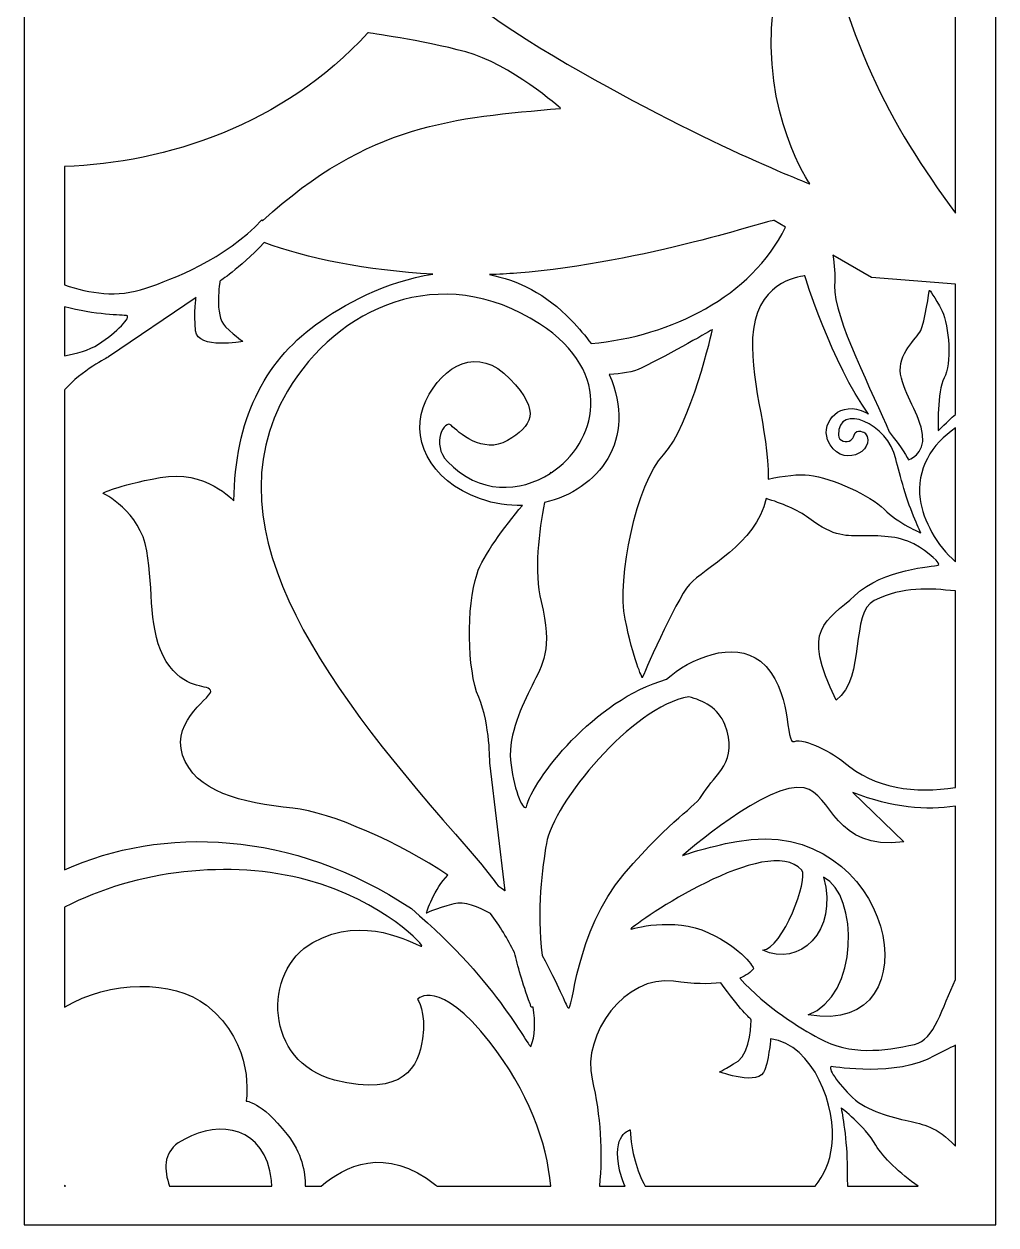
# Model space of a CAD drawing. Header units: centimetres. Extents: x -9.1 to 7.3, y -13.1 to 12.9.
# Drawn here: x -0.09 to 7.35, y -13.08 to -3.9 of the extents above; entities that cross this region are included whole.
import ezdxf

# ---------------------------------------------------------------- set-up
doc = ezdxf.new("R2010")
doc.units = ezdxf.units.CM
doc.header["$MEASUREMENT"] = 0
doc.layers.add('layer 1', color=7, linetype='Continuous')

msp = doc.modelspace()

# ---------------------------------------------------------------- linework, layer by layer
at = {"layer": 'layer 1', "color": 177}
for points, knots in [([(-0.08706, 12.93699), (-0.08706, 12.93699), (7.34689, 12.93699), (7.34689, 12.93699), (7.34689, 12.93699), (7.34689, 12.93699), (7.34689, -13.08186), (7.34689, -13.08186), (7.34689, -13.08186), (7.34689, -13.08186), (-0.08706, -13.08186), (-0.08706, -13.08186), (-0.08706, -13.08186), (-0.08706, -13.08186), (-0.08706, 12.93699), (-0.08706, 12.93699)], [0, 0, 0, 0, 0.2, 0.2, 0.2, 0.2, 0.4, 0.4, 0.4, 0.4, 0.6, 0.6, 0.6, 0.6, 1, 1, 1, 1]), ([(7.03714, 0.69096), (7.03714, 0.69096), (7.03714, -1.36887), (7.03714, -1.36887), (7.03714, -1.36887), (6.81037, -1.78873), (6.47212, -2.01707), (6.14659, -2.11433), (6.14659, -2.11433), (5.36236, -2.34865), (4.45522, -1.78022), (4.46066, -1.10493), (4.46066, -1.10493), (4.4643, -0.65308), (4.88003, -0.55115), (5.22615, -0.69117), (5.22615, -0.69117), (5.57227, -0.83118), (5.27901, -1.43222), (5.27901, -1.43222), (5.27901, -1.43222), (6.18232, -1.41529), (6.83015, -0.41792), (6.50769, 0.27103), (6.50769, 0.27103), (6.18524, 0.95995), (5.06884, 0.92803), (4.70077, 0.49217), (4.70077, 0.49217), (4.33269, 0.05634), (4.53564, -0.43808), (4.53564, -0.43808), (4.53564, -0.43808), (4.53564, -0.43808), (4.40847, -0.45785), (4.23307, -0.81047), (4.23307, -0.81047), (4.05766, -1.16307), (4.23329, -1.48149), (4.23329, -1.48149), (4.23329, -1.48149), (4.23329, -1.48149), (3.56606, -0.84052), (3.00042, -1.5338), (3.00042, -1.5338), (2.43481, -2.22708), (2.66403, -2.96451), (3.18959, -3.3158), (3.18959, -3.3158), (3.71515, -3.66708), (4.43558, -3.38501), (4.43558, -3.38501), (4.43558, -3.38501), (4.43558, -3.38501), (3.88056, -2.99184), (3.95278, -2.36508), (3.95278, -2.36508), (4.02498, -1.73832), (4.26128, -1.75146), (4.26128, -1.75146), (4.26128, -1.75146), (4.83365, -2.55642), (6.24514, -2.8072), (7.03714, -1.874), (7.03714, -1.874), (7.03714, -1.874), (7.03714, -5.34288), (7.03714, -5.34288), (7.03714, -5.34288), (6.52509, -4.64854), (6.18659, -4.00966), (5.98302, -2.8973), (5.98302, -2.8973), (5.98302, -2.8973), (5.73339, -2.97018), (5.64182, -3.77898), (5.64182, -3.77898), (5.55027, -4.5878), (5.924, -5.11961), (5.924, -5.11961), (5.924, -5.11961), (5.924, -5.11961), (4.99557, -4.76519), (3.85707, -4.07732), (3.85707, -4.07732), (2.71856, -3.38947), (2.27954, -2.58138), (2.08457, -2.15085), (2.08457, -2.15085), (1.91626, -1.77916), (1.9013, -1.21743), (2.11446, -0.63086), (2.11446, -0.63086), (2.12848, -0.60229), (2.13993, -0.57278), (2.14833, -0.54218), (2.14833, -0.54218), (2.17384, -0.47861), (2.20208, -0.41487), (2.2331, -0.35112), (2.2331, -0.35112), (2.56583, 0.33258), (2.79857, 0.16631), (2.79857, 0.16631), (2.79857, 0.16631), (2.79857, 0.16631), (2.74228, 0.04028), (2.83163, -0.19875), (2.83163, -0.19875), (2.92098, -0.43776), (3.11097, -0.69046), (3.70119, -0.40847), (3.70119, -0.40847), (4.2914, -0.12647), (4.13883, 0.69719), (3.62289, 0.86306), (3.62289, 0.86306), (3.10696, 1.02894), (2.72762, 0.67067), (2.66239, 0.63394), (2.66239, 0.63394), (2.59715, 0.59719), (2.92092, 1.12001), (3.54779, 1.43222), (3.54779, 1.43222), (4.47979, 1.89642), (5.81735, 1.84531), (6.59379, 1.22184), (6.59379, 1.22184), (6.77186, 1.07886), (6.92209, 0.89827), (7.03714, 0.69096)], [0, 0, 0, 0, 0.0294118, 0.0294118, 0.0294118, 0.0294118, 0.0588235, 0.0588235, 0.0588235, 0.0588235, 0.0882353, 0.0882353, 0.0882353, 0.0882353, 0.1176471, 0.1176471, 0.1176471, 0.1176471, 0.1470588, 0.1470588, 0.1470588, 0.1470588, 0.1764706, 0.1764706, 0.1764706, 0.1764706, 0.2058824, 0.2058824, 0.2058824, 0.2058824, 0.2352941, 0.2352941, 0.2352941, 0.2352941, 0.2647059, 0.2647059, 0.2647059, 0.2647059, 0.2941176, 0.2941176, 0.2941176, 0.2941176, 0.3235294, 0.3235294, 0.3235294, 0.3235294, 0.3529412, 0.3529412, 0.3529412, 0.3529412, 0.3823529, 0.3823529, 0.3823529, 0.3823529, 0.4117647, 0.4117647, 0.4117647, 0.4117647, 0.4411765, 0.4411765, 0.4411765, 0.4411765, 0.4705882, 0.4705882, 0.4705882, 0.4705882, 0.5, 0.5, 0.5, 0.5, 0.5294118, 0.5294118, 0.5294118, 0.5294118, 0.5588235, 0.5588235, 0.5588235, 0.5588235, 0.5882353, 0.5882353, 0.5882353, 0.5882353, 0.6176471, 0.6176471, 0.6176471, 0.6176471, 0.6470588, 0.6470588, 0.6470588, 0.6470588, 0.6764706, 0.6764706, 0.6764706, 0.6764706, 0.7058824, 0.7058824, 0.7058824, 0.7058824, 0.7352941, 0.7352941, 0.7352941, 0.7352941, 0.7647059, 0.7647059, 0.7647059, 0.7647059, 0.7941176, 0.7941176, 0.7941176, 0.7941176, 0.8235294, 0.8235294, 0.8235294, 0.8235294, 0.8529412, 0.8529412, 0.8529412, 0.8529412, 0.8823529, 0.8823529, 0.8823529, 0.8823529, 0.9117647, 0.9117647, 0.9117647, 0.9117647, 0.9411765, 0.9411765, 0.9411765, 0.9411765, 1, 1, 1, 1]), ([(0.22268, -5.89184), (0.22268, -5.89184), (0.22268, -4.98596), (0.22268, -4.98596), (0.22268, -4.98596), (1.00531, -4.95721), (1.88941, -4.67392), (2.54371, -3.96417), (2.54371, -3.96417), (2.54371, -3.96417), (2.94934, -4.0179), (3.29105, -4.10967), (3.29105, -4.10967), (3.63278, -4.20143), (4.01717, -4.54143), (4.01717, -4.54143), (4.01717, -4.54143), (3.19779, -4.61429), (2.55594, -4.65473), (1.73696, -5.40133), (1.73696, -5.40133), (1.73696, -5.40133), (1.73294, -5.39451), (1.73294, -5.39451), (1.73294, -5.39451), (1.45413, -5.69384), (1.04316, -5.84969), (0.84432, -5.91683), (0.84432, -5.91683), (0.62274, -5.99164), (0.41758, -5.9577), (0.22268, -5.89184)], [0, 0, 0, 0, 0.1111111, 0.1111111, 0.1111111, 0.1111111, 0.2222222, 0.2222222, 0.2222222, 0.2222222, 0.3333333, 0.3333333, 0.3333333, 0.3333333, 0.4444444, 0.4444444, 0.4444444, 0.4444444, 0.5555556, 0.5555556, 0.5555556, 0.5555556, 0.6666667, 0.6666667, 0.6666667, 0.6666667, 0.7777778, 0.7777778, 0.7777778, 0.7777778, 1, 1, 1, 1]), ([(4.25045, -6.34107), (4.20717, -6.28228), (4.15682, -6.22245), (4.09846, -6.16173), (4.09846, -6.16173), (3.90424, -5.95967), (3.68925, -5.85401), (3.47213, -5.81331), (3.47213, -5.81331), (3.54214, -5.81093), (3.61228, -5.80705), (3.68219, -5.80143), (3.68219, -5.80143), (4.6767, -5.72151), (5.62662, -5.38687), (5.64941, -5.40017), (5.64941, -5.40017), (5.64941, -5.40017), (5.73683, -5.45119), (5.73683, -5.45119), (5.73683, -5.45119), (5.4739, -5.98449), (4.86715, -6.28155), (4.25045, -6.34107)], [0, 0, 0, 0, 0.1428571, 0.1428571, 0.1428571, 0.1428571, 0.2857143, 0.2857143, 0.2857143, 0.2857143, 0.4285714, 0.4285714, 0.4285714, 0.4285714, 0.5714286, 0.5714286, 0.5714286, 0.5714286, 0.7142857, 0.7142857, 0.7142857, 0.7142857, 1, 1, 1, 1]), ([(0.22268, -10.36586), (0.22268, -10.36586), (0.22268, -6.69558), (0.22268, -6.69558), (0.22268, -6.69558), (0.22268, -6.69558), (0.2263, -6.69146), (0.2263, -6.69146), (0.2263, -6.69146), (0.3471, -6.55077), (0.55923, -6.44307), (0.55923, -6.44307), (0.55923, -6.44307), (0.55923, -6.44307), (1.22891, -5.9879), (1.22891, -5.9879), (1.22891, -5.9879), (1.22891, -5.9879), (1.21048, -6.09675), (1.22575, -6.24318), (1.22575, -6.24318), (1.24104, -6.3896), (1.58655, -6.3237), (1.58655, -6.3237), (1.58655, -6.3237), (1.58655, -6.3237), (1.5422, -6.2966), (1.45351, -6.21125), (1.45351, -6.21125), (1.36483, -6.12585), (1.41239, -5.86159), (1.41239, -5.86159), (1.41239, -5.86159), (1.41239, -5.86159), (1.54638, -5.77856), (1.75039, -5.56822), (1.75039, -5.56822), (2.06583, -5.68596), (2.53464, -5.78313), (3.0409, -5.80922), (3.0409, -5.80922), (2.68199, -5.86326), (2.35243, -6.04367), (2.14273, -6.19742), (2.14273, -6.19742), (1.74826, -6.48662), (1.52562, -6.92406), (1.51869, -7.54431), (1.51869, -7.54431), (1.51869, -7.54431), (1.30026, -7.29979), (0.95394, -7.36469), (0.95394, -7.36469), (0.60763, -7.42957), (0.5161, -7.48474), (0.5161, -7.48474), (0.5161, -7.48474), (0.5161, -7.48474), (0.80125, -7.62404), (0.85259, -7.92455), (0.85259, -7.92455), (0.90394, -8.22504), (0.86144, -8.5499), (1.00059, -8.77109), (1.00059, -8.77109), (1.13975, -8.99228), (1.30542, -8.94294), (1.33961, -8.99055), (1.33961, -8.99055), (1.37383, -9.03815), (1.03443, -9.20893), (1.12602, -9.48781), (1.12602, -9.48781), (1.21761, -9.76668), (1.5753, -9.8543), (1.96922, -9.89437), (1.96922, -9.89437), (2.25804, -9.92374), (2.79338, -10.16071), (3.1543, -10.4074), (3.1543, -10.4074), (3.05461, -10.50127), (2.98968, -10.69715), (2.98968, -10.69715), (2.98968, -10.69715), (2.98968, -10.69715), (3.04779, -10.66701), (3.19992, -10.62565), (3.19992, -10.62565), (3.27893, -10.60418), (3.39121, -10.65049), (3.48094, -10.70001), (3.48094, -10.70001), (3.55096, -10.79336), (3.61309, -10.89539), (3.66434, -10.99899), (3.66434, -10.99899), (3.68726, -11.09686), (3.72414, -11.2282), (3.78303, -11.38934), (3.78303, -11.38934), (3.7863, -11.39825), (3.78958, -11.407), (3.79291, -11.41569), (3.79291, -11.41569), (3.79291, -11.41569), (3.80603, -11.41558), (3.80603, -11.41558), (3.80603, -11.41558), (3.8256, -11.53277), (3.82214, -11.63731), (3.78983, -11.7155), (3.78983, -11.7155), (3.77738, -11.74563), (3.55736, -11.2418), (2.87578, -10.66221), (2.87578, -10.66221), (1.96285, -10.05628), (0.96897, -10.0289), (0.22268, -10.36586)], [0, 0, 0, 0, 0.0322581, 0.0322581, 0.0322581, 0.0322581, 0.0645161, 0.0645161, 0.0645161, 0.0645161, 0.0967742, 0.0967742, 0.0967742, 0.0967742, 0.1290323, 0.1290323, 0.1290323, 0.1290323, 0.1612903, 0.1612903, 0.1612903, 0.1612903, 0.1935484, 0.1935484, 0.1935484, 0.1935484, 0.2258065, 0.2258065, 0.2258065, 0.2258065, 0.2580645, 0.2580645, 0.2580645, 0.2580645, 0.2903226, 0.2903226, 0.2903226, 0.2903226, 0.3225806, 0.3225806, 0.3225806, 0.3225806, 0.3548387, 0.3548387, 0.3548387, 0.3548387, 0.3870968, 0.3870968, 0.3870968, 0.3870968, 0.4193548, 0.4193548, 0.4193548, 0.4193548, 0.4516129, 0.4516129, 0.4516129, 0.4516129, 0.483871, 0.483871, 0.483871, 0.483871, 0.516129, 0.516129, 0.516129, 0.516129, 0.5483871, 0.5483871, 0.5483871, 0.5483871, 0.5806452, 0.5806452, 0.5806452, 0.5806452, 0.6129032, 0.6129032, 0.6129032, 0.6129032, 0.6451613, 0.6451613, 0.6451613, 0.6451613, 0.6774194, 0.6774194, 0.6774194, 0.6774194, 0.7096774, 0.7096774, 0.7096774, 0.7096774, 0.7419355, 0.7419355, 0.7419355, 0.7419355, 0.7741935, 0.7741935, 0.7741935, 0.7741935, 0.8064516, 0.8064516, 0.8064516, 0.8064516, 0.8387097, 0.8387097, 0.8387097, 0.8387097, 0.8709677, 0.8709677, 0.8709677, 0.8709677, 0.9032258, 0.9032258, 0.9032258, 0.9032258, 0.9354839, 0.9354839, 0.9354839, 0.9354839, 1, 1, 1, 1]), ([(7.03714, -5.88728), (7.03714, -5.88728), (7.03714, -6.88245), (7.03714, -6.88245), (7.03714, -6.88245), (6.97268, -6.94021), (6.90554, -7.00567), (6.90554, -7.00567), (6.90554, -7.00567), (6.90554, -7.00567), (6.89383, -6.7065), (6.95107, -6.60274), (6.95107, -6.60274), (7.0083, -6.49898), (6.99048, -6.20496), (6.93423, -6.09158), (6.93423, -6.09158), (6.87799, -5.9782), (6.83764, -5.93181), (6.83764, -5.93181), (6.83764, -5.93181), (6.83764, -5.93181), (6.8026, -6.17912), (6.77199, -6.24041), (6.77199, -6.24041), (6.74137, -6.30169), (6.59085, -6.41903), (6.61783, -6.57556), (6.61783, -6.57556), (6.64479, -6.7321), (6.76468, -6.88412), (6.78558, -7.03657), (6.78558, -7.03657), (6.80651, -7.18903), (6.67663, -7.22963), (6.67663, -7.22963), (6.67663, -7.22963), (6.67663, -7.22963), (6.62053, -7.12039), (6.52891, -7.01594), (6.52891, -7.01594), (6.41804, -6.73837), (6.10025, -6.1365), (6.11306, -5.8986), (6.11306, -5.8986), (6.11789, -5.80929), (6.10931, -5.74126), (6.09999, -5.66313), (6.09999, -5.66313), (6.09999, -5.66313), (6.39458, -5.83506), (6.39458, -5.83506), (6.39458, -5.83506), (6.39458, -5.83506), (7.03714, -5.88728), (7.03714, -5.88728)], [0, 0, 0, 0, 0.0666667, 0.0666667, 0.0666667, 0.0666667, 0.1333333, 0.1333333, 0.1333333, 0.1333333, 0.2, 0.2, 0.2, 0.2, 0.2666667, 0.2666667, 0.2666667, 0.2666667, 0.3333333, 0.3333333, 0.3333333, 0.3333333, 0.4, 0.4, 0.4, 0.4, 0.4666667, 0.4666667, 0.4666667, 0.4666667, 0.5333333, 0.5333333, 0.5333333, 0.5333333, 0.6, 0.6, 0.6, 0.6, 0.6666667, 0.6666667, 0.6666667, 0.6666667, 0.7333333, 0.7333333, 0.7333333, 0.7333333, 0.8, 0.8, 0.8, 0.8, 0.8666667, 0.8666667, 0.8666667, 0.8666667, 1, 1, 1, 1]), ([(3.53933, -10.48893), (3.47088, -10.39642), (3.39458, -10.30087), (3.30959, -10.2041), (3.30959, -10.2041), (2.27221, -9.02296), (1.29082, -7.78951), (1.92829, -6.70471), (1.92829, -6.70471), (2.30442, -6.0646), (3.10017, -5.69992), (3.8559, -6.18927), (3.8559, -6.18927), (4.43995, -6.56745), (4.29011, -7.09995), (3.94478, -7.32854), (3.94478, -7.32854), (3.94478, -7.32854), (3.94597, -7.32421), (3.94597, -7.32421), (3.94597, -7.32421), (3.94597, -7.32421), (3.93764, -7.3332), (3.93764, -7.3332), (3.93764, -7.3332), (3.70741, -7.48165), (3.39332, -7.49581), (3.15094, -7.24254), (3.15094, -7.24254), (3.02235, -7.10817), (3.13263, -6.91561), (3.18064, -6.96533), (3.18064, -6.96533), (3.22862, -7.01505), (3.42528, -7.19198), (3.60977, -7.08186), (3.60977, -7.08186), (3.79427, -6.97172), (3.87495, -6.86783), (3.62955, -6.61028), (3.62955, -6.61028), (3.38417, -6.3527), (3.1175, -6.50492), (2.98631, -6.77743), (2.98631, -6.77743), (2.85514, -7.04992), (3.00423, -7.38773), (3.40483, -7.52899), (3.40483, -7.52899), (3.51008, -7.56611), (3.61874, -7.58147), (3.72459, -7.57802), (3.72459, -7.57802), (3.58481, -7.74713), (3.42246, -7.96288), (3.37773, -8.10105), (3.37773, -8.10105), (3.29495, -8.35669), (3.30175, -8.83378), (3.3906, -9.04595), (3.3906, -9.04595), (3.47948, -9.25811), (3.47497, -9.54613), (3.47497, -9.54613), (3.47497, -9.54613), (3.47497, -9.54613), (3.59346, -10.52523), (3.59346, -10.52523), (3.59346, -10.52523), (3.59346, -10.52523), (3.57424, -10.51086), (3.53933, -10.48893)], [0, 0, 0, 0, 0.0526316, 0.0526316, 0.0526316, 0.0526316, 0.1052632, 0.1052632, 0.1052632, 0.1052632, 0.1578947, 0.1578947, 0.1578947, 0.1578947, 0.2105263, 0.2105263, 0.2105263, 0.2105263, 0.2631579, 0.2631579, 0.2631579, 0.2631579, 0.3157895, 0.3157895, 0.3157895, 0.3157895, 0.3684211, 0.3684211, 0.3684211, 0.3684211, 0.4210526, 0.4210526, 0.4210526, 0.4210526, 0.4736842, 0.4736842, 0.4736842, 0.4736842, 0.5263158, 0.5263158, 0.5263158, 0.5263158, 0.5789474, 0.5789474, 0.5789474, 0.5789474, 0.6315789, 0.6315789, 0.6315789, 0.6315789, 0.6842105, 0.6842105, 0.6842105, 0.6842105, 0.7368421, 0.7368421, 0.7368421, 0.7368421, 0.7894737, 0.7894737, 0.7894737, 0.7894737, 0.8421053, 0.8421053, 0.8421053, 0.8421053, 0.8947368, 0.8947368, 0.8947368, 0.8947368, 1, 1, 1, 1]), ([(6.37105, -6.87925), (6.36447, -6.87533), (6.35784, -6.87157), (6.35111, -6.86802), (6.35111, -6.86802), (6.15929, -6.76685), (6.00707, -6.93786), (6.05954, -7.07553), (6.05954, -7.07553), (6.14801, -7.30776), (6.44319, -7.16805), (6.34706, -7.02456), (6.34706, -7.02456), (6.34706, -7.02456), (6.2783, -6.9831), (6.26185, -7.04076), (6.26185, -7.04076), (6.2567, -7.05875), (6.24683, -7.07113), (6.23573, -7.0795), (6.23573, -7.0795), (6.20606, -7.1018), (6.14293, -7.08916), (6.14232, -7.04098), (6.14232, -7.04098), (6.13907, -6.78582), (6.5244, -6.95434), (6.58099, -7.22203), (6.58099, -7.22203), (6.59464, -7.28658), (6.61868, -7.36496), (6.64235, -7.44932), (6.64235, -7.44932), (6.69124, -7.62352), (6.77337, -7.78917), (6.77337, -7.78917), (6.77337, -7.78917), (6.77337, -7.78917), (6.59641, -7.71411), (6.49086, -7.60757), (6.49086, -7.60757), (6.38533, -7.50104), (6.09603, -7.36881), (5.91775, -7.34601), (5.91775, -7.34601), (5.84308, -7.33645), (5.72096, -7.3536), (5.60425, -7.37679), (5.60425, -7.37679), (5.61226, -6.99942), (5.44641, -6.58918), (5.49197, -6.22951), (5.49197, -6.22951), (5.54071, -5.84474), (5.88447, -5.82301), (5.88447, -5.82301), (5.88447, -5.82301), (5.88447, -5.82301), (6.09251, -6.49225), (6.37105, -6.87925)], [0, 0, 0, 0, 0.0625, 0.0625, 0.0625, 0.0625, 0.125, 0.125, 0.125, 0.125, 0.1875, 0.1875, 0.1875, 0.1875, 0.25, 0.25, 0.25, 0.25, 0.3125, 0.3125, 0.3125, 0.3125, 0.375, 0.375, 0.375, 0.375, 0.4375, 0.4375, 0.4375, 0.4375, 0.5, 0.5, 0.5, 0.5, 0.5625, 0.5625, 0.5625, 0.5625, 0.625, 0.625, 0.625, 0.625, 0.6875, 0.6875, 0.6875, 0.6875, 0.75, 0.75, 0.75, 0.75, 0.8125, 0.8125, 0.8125, 0.8125, 0.875, 0.875, 0.875, 0.875, 1, 1, 1, 1]), ([(0.22268, -6.43298), (0.22268, -6.43298), (0.22268, -6.05836), (0.22268, -6.05836), (0.22268, -6.05836), (0.45116, -6.1239), (0.67034, -6.12132), (0.69733, -6.12641), (0.69733, -6.12641), (0.7381, -6.13409), (0.623, -6.25477), (0.48349, -6.34448), (0.48349, -6.34448), (0.40766, -6.39323), (0.31474, -6.41848), (0.22268, -6.43298)], [0, 0, 0, 0, 0.2, 0.2, 0.2, 0.2, 0.4, 0.4, 0.4, 0.4, 0.6, 0.6, 0.6, 0.6, 1, 1, 1, 1]), ([(7.03714, -8.23227), (7.03714, -8.23227), (7.03714, -9.73527), (7.03714, -9.73527), (7.03714, -9.73527), (6.72919, -9.78551), (6.41793, -9.74318), (6.18327, -9.54232), (6.18327, -9.54232), (6.11024, -9.4798), (5.88211, -9.35262), (5.80544, -9.3842), (5.80544, -9.3842), (5.72877, -9.41576), (5.79839, -8.97242), (5.54513, -8.77026), (5.54513, -8.77026), (5.34075, -8.60711), (5.00483, -8.74752), (4.82684, -8.90805), (4.82684, -8.90805), (4.27392, -9.06267), (3.802, -9.67839), (3.75614, -9.8831), (3.75614, -9.8831), (3.72258, -9.92125), (3.6533, -9.72725), (3.63451, -9.52637), (3.63451, -9.52637), (3.61575, -9.3255), (3.72357, -9.11211), (3.79922, -8.95546), (3.79922, -8.95546), (3.87486, -8.79882), (3.96076, -8.68105), (3.86737, -8.31242), (3.86737, -8.31242), (3.81049, -8.08786), (3.85206, -7.77014), (3.89325, -7.55613), (3.89325, -7.55613), (4.30359, -7.46154), (4.61019, -7.07648), (4.38914, -6.57626), (4.38914, -6.57626), (4.4806, -6.57314), (4.5699, -6.55953), (4.63717, -6.52678), (4.63717, -6.52678), (4.85685, -6.41977), (5.1788, -6.23343), (5.1788, -6.23343), (5.1788, -6.23343), (5.1788, -6.23343), (5.01154, -6.97107), (4.80384, -7.1903), (4.80384, -7.1903), (4.59618, -7.40957), (4.44722, -8.13829), (4.51036, -8.44873), (4.51036, -8.44873), (4.5735, -8.75916), (4.64169, -8.89655), (4.64169, -8.89655), (4.64169, -8.89655), (4.64169, -8.89655), (4.88912, -8.31343), (5.00401, -8.18204), (5.00401, -8.18204), (5.112, -8.05855), (5.5109, -7.87727), (5.58898, -7.52527), (5.58898, -7.52527), (5.705, -7.56128), (5.83015, -7.61104), (5.91489, -7.67516), (5.91489, -7.67516), (6.1147, -7.82634), (6.20967, -7.81029), (6.32563, -7.81041), (6.32563, -7.81041), (6.44158, -7.81052), (6.60083, -7.80802), (6.71835, -7.87255), (6.71835, -7.87255), (6.83587, -7.93708), (6.93561, -8.02784), (6.90329, -8.03624), (6.90329, -8.03624), (6.87099, -8.04463), (6.48563, -8.06267), (6.26839, -8.26604), (6.26839, -8.26604), (6.05116, -8.46943), (5.84822, -8.51051), (6.12493, -9.06777), (6.12493, -9.06777), (6.35399, -8.88969), (6.22837, -8.39736), (6.41564, -8.30556), (6.41564, -8.30556), (6.6391, -8.19604), (6.83624, -8.21248), (7.03714, -8.23227)], [0, 0, 0, 0, 0.037037, 0.037037, 0.037037, 0.037037, 0.0740741, 0.0740741, 0.0740741, 0.0740741, 0.1111111, 0.1111111, 0.1111111, 0.1111111, 0.1481481, 0.1481481, 0.1481481, 0.1481481, 0.1851852, 0.1851852, 0.1851852, 0.1851852, 0.2222222, 0.2222222, 0.2222222, 0.2222222, 0.2592593, 0.2592593, 0.2592593, 0.2592593, 0.2962963, 0.2962963, 0.2962963, 0.2962963, 0.3333333, 0.3333333, 0.3333333, 0.3333333, 0.3703704, 0.3703704, 0.3703704, 0.3703704, 0.4074074, 0.4074074, 0.4074074, 0.4074074, 0.4444444, 0.4444444, 0.4444444, 0.4444444, 0.4814815, 0.4814815, 0.4814815, 0.4814815, 0.5185185, 0.5185185, 0.5185185, 0.5185185, 0.5555556, 0.5555556, 0.5555556, 0.5555556, 0.5925926, 0.5925926, 0.5925926, 0.5925926, 0.6296296, 0.6296296, 0.6296296, 0.6296296, 0.6666667, 0.6666667, 0.6666667, 0.6666667, 0.7037037, 0.7037037, 0.7037037, 0.7037037, 0.7407407, 0.7407407, 0.7407407, 0.7407407, 0.7777778, 0.7777778, 0.7777778, 0.7777778, 0.8148148, 0.8148148, 0.8148148, 0.8148148, 0.8518519, 0.8518519, 0.8518519, 0.8518519, 0.8888889, 0.8888889, 0.8888889, 0.8888889, 0.9259259, 0.9259259, 0.9259259, 0.9259259, 1, 1, 1, 1]), ([(7.03714, -6.98508), (7.03714, -6.98508), (7.03714, -8.0088), (7.03714, -8.0088), (7.03714, -8.0088), (6.89351, -7.8881), (6.78964, -7.69156), (6.76721, -7.5334), (6.76721, -7.5334), (6.73418, -7.30041), (6.85646, -7.10964), (7.03714, -6.98508)], [0, 0, 0, 0, 0.25, 0.25, 0.25, 0.25, 0.5, 0.5, 0.5, 0.5, 1, 1, 1, 1]), ([(4.99724, -9.04218), (5.10806, -9.06972), (5.22256, -9.12924), (5.27342, -9.25448), (5.27342, -9.25448), (5.38684, -9.53375), (5.1908, -9.64295), (5.11362, -9.77369), (5.11362, -9.77369), (5.03642, -9.90443), (4.88199, -9.95196), (4.5032, -10.39614), (4.5032, -10.39614), (4.12442, -10.84033), (4.11255, -11.46739), (4.07449, -11.42065), (4.07449, -11.42065), (4.05541, -11.39721), (3.99745, -11.24424), (3.87696, -11.02081), (3.87696, -11.02081), (3.83182, -10.67332), (3.87715, -10.34588), (3.90854, -10.16451), (3.90854, -10.16451), (3.96222, -9.85445), (4.56111, -9.11776), (4.99724, -9.04218)], [0, 0, 0, 0, 0.125, 0.125, 0.125, 0.125, 0.25, 0.25, 0.25, 0.25, 0.375, 0.375, 0.375, 0.375, 0.5, 0.5, 0.5, 0.5, 0.625, 0.625, 0.625, 0.625, 0.75, 0.75, 0.75, 0.75, 1, 1, 1, 1]), ([(7.03714, -9.87903), (7.03714, -9.87903), (7.03714, -11.20464), (7.03714, -11.20464), (7.03714, -11.20464), (6.93513, -11.41834), (6.87649, -11.66767), (6.72463, -11.70071), (6.72463, -11.70071), (6.48442, -11.75296), (6.23459, -11.78587), (5.99118, -11.65292), (5.99118, -11.65292), (5.85082, -11.57626), (5.59063, -11.42254), (5.38773, -11.19431), (5.38773, -11.19431), (5.4372, -11.17404), (5.47178, -11.14787), (5.4942, -11.119), (5.4942, -11.119), (5.4942, -11.119), (5.41717, -10.97164), (5.14827, -10.84624), (5.14827, -10.84624), (4.8794, -10.72084), (4.55297, -10.81962), (4.55297, -10.81962), (4.55297, -10.81962), (4.59988, -10.76474), (5.60281, -10.0765), (5.8608, -10.36817), (5.8608, -10.36817), (5.91899, -10.43395), (5.71286, -10.96948), (5.56271, -10.9806), (5.56271, -10.9806), (5.8396, -11.1121), (6.14245, -10.8423), (6.02771, -10.42131), (6.02771, -10.42131), (6.30026, -10.55642), (6.30012, -11.33606), (5.91046, -11.47328), (5.91046, -11.47328), (6.91147, -11.65582), (6.5648, -9.92833), (5.36575, -10.14811), (5.36575, -10.14811), (5.12719, -10.19183), (4.94859, -10.25651), (4.94859, -10.25651), (4.94859, -10.25651), (4.94859, -10.25651), (5.61056, -9.68068), (5.87855, -9.73818), (5.87855, -9.73818), (6.09725, -9.78511), (6.10828, -10.22402), (6.64111, -10.15097), (6.64111, -10.15097), (6.64111, -10.15097), (6.25193, -9.77341), (6.25193, -9.77341), (6.25193, -9.77341), (6.55867, -9.89294), (6.81305, -9.91162), (7.03714, -9.87903)], [0, 0, 0, 0, 0.0555556, 0.0555556, 0.0555556, 0.0555556, 0.1111111, 0.1111111, 0.1111111, 0.1111111, 0.1666667, 0.1666667, 0.1666667, 0.1666667, 0.2222222, 0.2222222, 0.2222222, 0.2222222, 0.2777778, 0.2777778, 0.2777778, 0.2777778, 0.3333333, 0.3333333, 0.3333333, 0.3333333, 0.3888889, 0.3888889, 0.3888889, 0.3888889, 0.4444444, 0.4444444, 0.4444444, 0.4444444, 0.5, 0.5, 0.5, 0.5, 0.5555556, 0.5555556, 0.5555556, 0.5555556, 0.6111111, 0.6111111, 0.6111111, 0.6111111, 0.6666667, 0.6666667, 0.6666667, 0.6666667, 0.7222222, 0.7222222, 0.7222222, 0.7222222, 0.7777778, 0.7777778, 0.7777778, 0.7777778, 0.8333333, 0.8333333, 0.8333333, 0.8333333, 0.8888889, 0.8888889, 0.8888889, 0.8888889, 1, 1, 1, 1]), ([(3.94157, -12.78619), (3.94157, -12.78619), (3.07404, -12.78619), (3.07404, -12.78619), (3.07404, -12.78619), (3.07053, -12.78331), (3.06712, -12.78042), (3.06356, -12.77755), (3.06356, -12.77755), (2.6759, -12.46496), (2.35696, -12.63467), (2.18491, -12.78619), (2.18491, -12.78619), (2.18491, -12.78619), (2.06436, -12.78619), (2.06436, -12.78619), (2.06436, -12.78619), (2.06401, -12.67892), (2.03797, -12.52964), (1.92578, -12.38906), (1.92578, -12.38906), (1.71884, -12.12972), (1.61136, -12.13447), (1.61136, -12.13447), (1.61136, -12.13447), (1.61136, -12.13447), (1.688, -11.69709), (1.3086, -11.40142), (1.3086, -11.40142), (1.05583, -11.20443), (0.56403, -11.2086), (0.22268, -11.41545), (0.22268, -11.41545), (0.22268, -11.41545), (0.22268, -10.65099), (0.22268, -10.65099), (0.22268, -10.65099), (0.77466, -10.36679), (1.48688, -10.28471), (2.08123, -10.44372), (2.08123, -10.44372), (2.64984, -10.59582), (3.00872, -10.96984), (2.94877, -10.95055), (2.94877, -10.95055), (2.88884, -10.93125), (2.51423, -10.70083), (2.12252, -10.92118), (2.12252, -10.92118), (1.73084, -11.14153), (1.75473, -11.83969), (2.2879, -11.97314), (2.2879, -11.97314), (2.8211, -12.10656), (2.93078, -11.86884), (2.96067, -11.65882), (2.96067, -11.65882), (2.99057, -11.4488), (2.92184, -11.35508), (2.92184, -11.35508), (2.92184, -11.35508), (2.92184, -11.35508), (3.08204, -11.18094), (3.47727, -11.68498), (3.47727, -11.68498), (3.76568, -12.05277), (3.9141, -12.44944), (3.94157, -12.78619)], [0, 0, 0, 0, 0.0555556, 0.0555556, 0.0555556, 0.0555556, 0.1111111, 0.1111111, 0.1111111, 0.1111111, 0.1666667, 0.1666667, 0.1666667, 0.1666667, 0.2222222, 0.2222222, 0.2222222, 0.2222222, 0.2777778, 0.2777778, 0.2777778, 0.2777778, 0.3333333, 0.3333333, 0.3333333, 0.3333333, 0.3888889, 0.3888889, 0.3888889, 0.3888889, 0.4444444, 0.4444444, 0.4444444, 0.4444444, 0.5, 0.5, 0.5, 0.5, 0.5555556, 0.5555556, 0.5555556, 0.5555556, 0.6111111, 0.6111111, 0.6111111, 0.6111111, 0.6666667, 0.6666667, 0.6666667, 0.6666667, 0.7222222, 0.7222222, 0.7222222, 0.7222222, 0.7777778, 0.7777778, 0.7777778, 0.7777778, 0.8333333, 0.8333333, 0.8333333, 0.8333333, 0.8888889, 0.8888889, 0.8888889, 0.8888889, 1, 1, 1, 1]), ([(5.96277, -12.78619), (5.96277, -12.78619), (4.66425, -12.78619), (4.66425, -12.78619), (4.66425, -12.78619), (4.60054, -12.67002), (4.5583, -12.5232), (4.54926, -12.3544), (4.54926, -12.3544), (4.54926, -12.3544), (4.40479, -12.38625), (4.46854, -12.66358), (4.46854, -12.66358), (4.47892, -12.70873), (4.49331, -12.74943), (4.51048, -12.78619), (4.51048, -12.78619), (4.51048, -12.78619), (4.31382, -12.78619), (4.31382, -12.78619), (4.31382, -12.78619), (4.33861, -12.52585), (4.32455, -12.2521), (4.25794, -11.96647), (4.25794, -11.96647), (4.17825, -11.62476), (4.5134, -11.16665), (4.88036, -11.21796), (4.88036, -11.21796), (5.03153, -11.23911), (5.15076, -11.24081), (5.24351, -11.22946), (5.24351, -11.22946), (5.37924, -11.42499), (5.47422, -11.51035), (5.47422, -11.51035), (5.47422, -11.51035), (5.47422, -11.51035), (5.47167, -11.76302), (5.37439, -11.82794), (5.37439, -11.82794), (5.27709, -11.89282), (5.23119, -11.9108), (5.23119, -11.9108), (5.23119, -11.9108), (5.23119, -11.9108), (5.53992, -12.02747), (5.57993, -11.89416), (5.57993, -11.89416), (5.61993, -11.76087), (5.62205, -11.65697), (5.62205, -11.65697), (5.62205, -11.65697), (5.95427, -11.70554), (6.12855, -12.17825), (6.09194, -12.47811), (6.09194, -12.47811), (6.07726, -12.59848), (6.03081, -12.70113), (5.96277, -12.78619)], [0, 0, 0, 0, 0.0625, 0.0625, 0.0625, 0.0625, 0.125, 0.125, 0.125, 0.125, 0.1875, 0.1875, 0.1875, 0.1875, 0.25, 0.25, 0.25, 0.25, 0.3125, 0.3125, 0.3125, 0.3125, 0.375, 0.375, 0.375, 0.375, 0.4375, 0.4375, 0.4375, 0.4375, 0.5, 0.5, 0.5, 0.5, 0.5625, 0.5625, 0.5625, 0.5625, 0.625, 0.625, 0.625, 0.625, 0.6875, 0.6875, 0.6875, 0.6875, 0.75, 0.75, 0.75, 0.75, 0.8125, 0.8125, 0.8125, 0.8125, 0.875, 0.875, 0.875, 0.875, 1, 1, 1, 1]), ([(7.03714, -11.70659), (7.03714, -11.70659), (7.03714, -12.47957), (7.03714, -12.47957), (7.03714, -12.47957), (6.89225, -12.32446), (6.79149, -12.31476), (6.67625, -12.28647), (6.67625, -12.28647), (6.54493, -12.25427), (6.36379, -12.21305), (6.25026, -12.10745), (6.25026, -12.10745), (6.13674, -12.00183), (6.05132, -11.87145), (6.09048, -11.87087), (6.09048, -11.87087), (6.12961, -11.87031), (6.57161, -11.95647), (6.87941, -11.7862), (6.87941, -11.7862), (6.93474, -11.7556), (6.9879, -11.73078), (7.03714, -11.70659)], [0, 0, 0, 0, 0.1428571, 0.1428571, 0.1428571, 0.1428571, 0.2857143, 0.2857143, 0.2857143, 0.2857143, 0.4285714, 0.4285714, 0.4285714, 0.4285714, 0.5714286, 0.5714286, 0.5714286, 0.5714286, 0.7142857, 0.7142857, 0.7142857, 0.7142857, 1, 1, 1, 1]), ([(6.75184, -12.78619), (6.75184, -12.78619), (6.21031, -12.78619), (6.21031, -12.78619), (6.21031, -12.78619), (6.21016, -12.73112), (6.20858, -12.67079), (6.20784, -12.60788), (6.20784, -12.60788), (6.2054, -12.397), (6.16262, -12.18667), (6.16262, -12.18667), (6.16262, -12.18667), (6.16262, -12.18667), (6.3403, -12.32065), (6.42751, -12.47052), (6.42751, -12.47052), (6.48169, -12.56365), (6.61321, -12.68761), (6.75184, -12.78619)], [0, 0, 0, 0, 0.1666667, 0.1666667, 0.1666667, 0.1666667, 0.3333333, 0.3333333, 0.3333333, 0.3333333, 0.5, 0.5, 0.5, 0.5, 0.6666667, 0.6666667, 0.6666667, 0.6666667, 1, 1, 1, 1]), ([(1.80839, -12.78619), (1.80839, -12.78619), (1.02609, -12.78619), (1.02609, -12.78619), (1.02609, -12.78619), (0.98354, -12.66412), (0.97673, -12.53193), (1.09272, -12.45479), (1.09272, -12.45479), (1.35031, -12.28348), (1.70845, -12.29845), (1.79292, -12.6671), (1.79292, -12.6671), (1.80196, -12.70657), (1.80693, -12.74635), (1.80839, -12.78619)], [0, 0, 0, 0, 0.2, 0.2, 0.2, 0.2, 0.4, 0.4, 0.4, 0.4, 0.6, 0.6, 0.6, 0.6, 1, 1, 1, 1]), ([(0.23133, -12.78619), (0.23133, -12.78619), (0.22268, -12.78619), (0.22268, -12.78619), (0.22268, -12.78619), (0.22268, -12.78619), (0.22268, -12.77867), (0.22268, -12.77867), (0.22268, -12.77867), (0.22553, -12.7812), (0.22845, -12.78368), (0.23133, -12.78619)], [0, 0, 0, 0, 0.25, 0.25, 0.25, 0.25, 0.5, 0.5, 0.5, 0.5, 1, 1, 1, 1])]:
    msp.add_open_spline(points, degree=3, knots=knots, dxfattribs=at)

doc.saveas('drawing.dxf')
